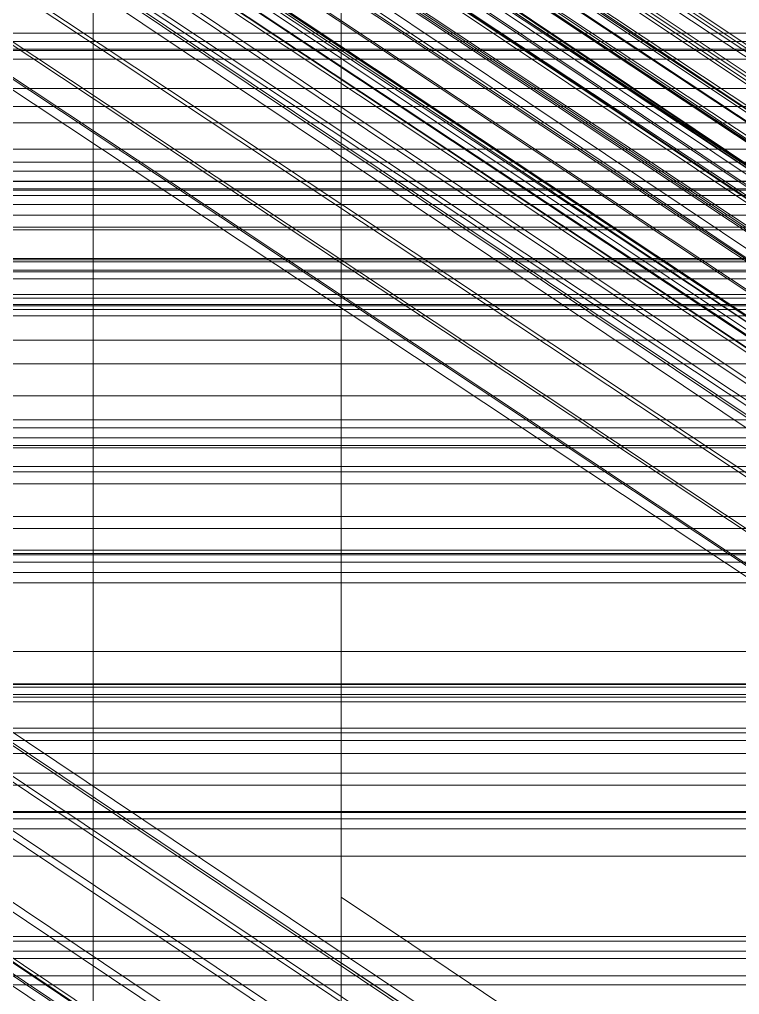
# Model space of a CAD drawing. Header units: millimetres. Extents: x -1970 to 59977, y -50268 to 6837.
# Drawn here: x -256.4 to -193.5, y -32905.4 to -32820.1 of the extents above; entities that cross this region are included whole.
import ezdxf

# ---------------------------------------------------------------- set-up
doc = ezdxf.new("R2010")
doc.units = ezdxf.units.MM
for name, color, linetype, lineweight in [('frontal_C01', 7, 'Continuous', 0), ('frontal_C02', 7, 'Continuous', 0), ('frontal_C03', 7, 'Continuous', 0), ('frontal_C03-dry', 7, 'Continuous', 0), ('frontal_tolva', 7, 'Continuous', 0)]:
    doc.layers.add(name, color=color, linetype=linetype, lineweight=lineweight)

msp = doc.modelspace()

# ---------------------------------------------------------------- linework, layer by layer
at = {"layer": 'frontal_C01'}
for p, q in [((-250, -32680.37), (-250, -35735.764)), ((-250, -35740.498), (-250, -32685.104)), ((-355.53, -32719.948), (-141.731, -32861.853)), ((-355.017, -32719.946), (-141.218, -32861.85)), ((-356.348, -32720.461), (-142.549, -32862.366)), ((-354.844, -32720.454), (-141.045, -32862.358)), ((-357.415, -32721.449), (-143.617, -32863.354)), ((-355.022, -32721.437), (-141.224, -32863.342)), ((-355.541, -32722.83), (-141.742, -32864.734)), ((-358.659, -32722.845), (-144.861, -32864.75)), ((-356.363, -32724.536), (-142.565, -32866.441)), ((-341.461, -32724.267), (-157.152, -32846.598)), ((-146.196, -32866.459), (-359.995, -32724.554)), ((-361.332, -32726.46), (-147.533, -32868.364)), ((-357.434, -32726.44), (-143.635, -32868.345)), ((-362.578, -32728.432), (-148.779, -32870.336)), ((-358.68, -32728.412), (-144.881, -32870.317)), ((-160.922, -32851.421), (-345.231, -32729.09)), ((-334.981, -32729.039), (-150.672, -32851.37)), ((-363.648, -32730.336), (-149.85, -32872.24)), ((-360.017, -32730.317), (-146.218, -32872.222)), ((-364.471, -32732.042), (-150.672, -32873.946)), ((-361.352, -32732.026), (-147.554, -32873.931)), ((-364.989, -32733.434), (-151.191, -32875.339)), ((-362.596, -32733.423), (-148.798, -32875.327)), ((-365.168, -32734.418), (-151.369, -32876.323)), ((-363.664, -32734.411), (-149.865, -32876.315)), ((-349.002, -32734.467), (-164.693, -32856.799)), ((-338.003, -32734.412), (-153.694, -32856.744)), ((-364.995, -32734.926), (-151.196, -32876.831)), ((-364.482, -32734.924), (-150.683, -32876.828)), ((-352.519, -32740.032), (-168.21, -32862.364)), ((-341.52, -32739.978), (-157.211, -32862.309)), ((-355.541, -32745.406), (-171.232, -32867.737)), ((-345.291, -32745.355), (-160.982, -32867.686)), ((-357.863, -32750.222), (-173.554, -32872.553)), ((-349.061, -32750.178), (-164.752, -32872.509)), ((-359.326, -32754.152), (-175.016, -32876.483)), ((-352.572, -32754.118), (-168.263, -32876.45)), ((-359.83, -32756.928), (-175.521, -32879.259)), ((-355.584, -32756.907), (-171.275, -32879.238)), ((-359.341, -32758.361), (-175.032, -32880.693)), ((-357.893, -32758.354), (-173.584, -32880.686)), ((-228.298, -32779.774), (-228.298, -32923.125)), ((-228.298, -32928.813), (-228.298, -32785.462))]:
    msp.add_line(p, q, dxfattribs=at)
at = {"layer": 'frontal_C02'}
for p, q in [((-146.196, -32853.875), (-359.995, -32710.634)), ((-361.332, -32712.548), (-147.533, -32855.789)), ((-357.434, -32712.018), (-143.635, -32855.26)), ((-358.68, -32713.981), (-144.881, -32857.222)), ((-362.578, -32714.511), (-148.779, -32857.752)), ((-360.017, -32715.895), (-146.218, -32859.136)), ((-363.648, -32716.389), (-149.85, -32859.63)), ((-361.352, -32717.63), (-147.554, -32860.871)), ((-364.471, -32718.054), (-150.672, -32861.295)), ((-364.989, -32719.392), (-151.191, -32862.634)), ((-362.596, -32719.067), (-148.798, -32862.308)), ((-363.664, -32720.109), (-149.865, -32863.35)), ((-365.168, -32720.313), (-151.369, -32863.555)), ((-364.995, -32720.754), (-151.196, -32863.995)), ((-364.482, -32720.684), (-150.683, -32863.925)), ((-349.002, -32721.121), (-164.693, -32844.605)), ((-341.52, -32725.165), (-157.211, -32848.649)), ((-352.519, -32726.661), (-168.21, -32850.145)), ((-345.291, -32730.567), (-160.982, -32854.051)), ((-355.541, -32731.96), (-171.232, -32855.444)), ((-349.061, -32735.462), (-164.752, -32858.946)), ((-357.863, -32736.659), (-173.554, -32860.143)), ((-352.572, -32739.519), (-168.263, -32863.003)), ((-359.326, -32740.437), (-175.016, -32863.921)), ((-355.584, -32742.459), (-171.275, -32865.943)), ((-359.83, -32743.036), (-175.521, -32866.52)), ((-357.893, -32744.083), (-173.584, -32867.567)), ((-359.341, -32744.28), (-175.032, -32867.764)), ((-228.298, -32766.096), (-228.298, -32896.881)), ((-228.298, -32902.622), (-228.298, -32771.837)), ((342.5, -32822.783), (-342.5, -32822.783)), ((342.5, -32829.107), (-342.5, -32829.107)), ((-331.181, -32832.792), (-146.872, -32956.276)), ((-332.629, -32832.989), (-148.32, -32956.473)), ((342.5, -32834.264), (-342.5, -32834.264)), ((-334.938, -32834.613), (-150.629, -32958.097)), ((-330.692, -32834.035), (-146.383, -32957.519)), ((-355.53, -32836.63), (-141.731, -32979.872)), ((-355.017, -32836.56), (-141.218, -32979.802)), ((-354.844, -32837.001), (-141.045, -32980.242)), ((-331.197, -32836.635), (-146.887, -32960.119)), ((-356.348, -32837.206), (-142.549, -32980.447)), ((-355.022, -32837.922), (-141.224, -32981.163)), ((-337.95, -32837.553), (-153.641, -32961.037)), ((342.5, -32838.489), (-342.5, -32838.489)), ((-332.659, -32840.412), (-148.35, -32963.896)), ((342.5, -32841.28), (-342.5, -32841.28)), ((-341.461, -32841.609), (-157.152, -32965.093)), ((342.5, -32842.764), (-342.5, -32842.764)), ((-334.981, -32845.111), (-150.672, -32968.595)), ((300, -32845.45), (-300, -32845.45)), ((-338.003, -32850.411), (-153.694, -32973.895)), ((300, -32857.547), (-300, -32857.547)), ((300, -32889.462), (-300, -32889.462)), ((-130, -32962.739), (-228.298, -32896.881)), ((-228.298, -32896.881), (-228.298, -33027.666)), ((-228.298, -32896.881), (-228.298, -32902.622)), ((300, -32900.308), (-300, -32900.308)), ((-228.298, -33033.407), (-228.298, -32902.622)), ((-228.298, -32902.622), (-130, -32968.48))]:
    msp.add_line(p, q, dxfattribs=at)
at = {"layer": 'frontal_C03'}
for p, q in [((-1250, -32821.256), (1250, -32821.256)), ((1250, -32822.006), (-1250, -32822.006)), ((1250, -32822.659), (-1250, -32822.659)), ((1250, -32823.54), (-1250, -32823.54)), ((-1250, -32826.103), (1250, -32826.103)), ((-1250, -32827.7), (1250, -32827.7)), ((-1250, -32831.419), (1250, -32831.419)), ((-1250, -32832.548), (1250, -32832.548)), ((1250, -32833.347), (-1250, -32833.347)), ((1250, -32834.228), (-1250, -32834.228)), ((1250, -32834.882), (-1250, -32834.882)), ((-1250, -32834.886), (1250, -32834.886)), ((-1250, -32835.47), (1250, -32835.47)), ((-1250, -32836.268), (1250, -32836.268)), ((1250, -32837.189), (-1250, -32837.189)), ((-1250, -32838.246), (1250, -32838.246)), ((1250, -32841.098), (-1250, -32841.098)), ((1250, -32842.156), (-1250, -32842.156)), ((1250, -32844.463), (-1250, -32844.463)), ((1250, -32845.117), (-1250, -32845.117)), ((1250, -32845.998), (-1250, -32845.998)), ((-1500, -32850.211), (1500, -32850.211)), ((-1500, -32855.102), (1500, -32855.102)), ((1250, -32855.804), (-1250, -32855.804)), ((1250, -32856.686), (-1250, -32856.686)), ((1250, -32857.339), (-1250, -32857.339)), ((1500, -32859.194), (-1500, -32859.194)), ((1250, -32859.647), (-1250, -32859.647)), ((-1250, -32860.704), (1250, -32860.704)), ((1250, -32863.556), (-1250, -32863.556)), ((1250, -32864.613), (-1250, -32864.613)), ((1500, -32866.511), (-1500, -32866.511)), ((1500, -32866.796), (-1500, -32866.796)), ((1250, -32866.921), (-1250, -32866.921)), ((1250, -32867.574), (-1250, -32867.574)), ((1250, -32868.456), (-1250, -32868.456)), ((-1500, -32878.204), (1500, -32878.204)), ((1250, -32878.262), (-1250, -32878.262)), ((1250, -32879.143), (-1250, -32879.143)), ((1250, -32879.797), (-1250, -32879.797)), ((1250, -32882.104), (-1250, -32882.104)), ((-1250, -32883.162), (1250, -32883.162)), ((1500, -32884.317), (-1500, -32884.317)), ((1250, -32886.014), (-1250, -32886.014)), ((1250, -32887.071), (-1250, -32887.071)), ((1250, -32889.378), (-1250, -32889.378)), ((1250, -32890.032), (-1250, -32890.032)), ((1250, -32890.913), (-1250, -32890.913)), ((-1500, -32893.3), (1500, -32893.3)), ((1250, -32900.72), (-1250, -32900.72)), ((1250, -32901.601), (-1250, -32901.601)), ((1250, -32902.254), (-1250, -32902.254)), ((1250, -32904.562), (-1250, -32904.562))]:
    msp.add_line(p, q, dxfattribs=at)
at = {"layer": 'frontal_C03-dry'}
for p, q in [((-1250, -32835), (1250, -32835)), ((1250, -32841), (-1250, -32841)), ((1290, -32844.125), (-1290, -32844.125)), ((1250, -32845), (-1250, -32845)), ((-1290, -32848.125), (1290, -32848.125)), ((-1250, -32869.375), (1250, -32869.375)), ((1250, -32875.375), (-1250, -32875.375)), ((1290, -32878.5), (-1290, -32878.5)), ((1250, -32879.375), (-1250, -32879.375)), ((-1290, -32882.5), (1290, -32882.5)), ((-1250, -32903.75), (1250, -32903.75))]:
    msp.add_line(p, q, dxfattribs=at)
at = {"layer": 'frontal_tolva'}
for p, q in [((-1821.5, -32842), (1821.5, -32842)), ((-1821.5, -32853), (1821.5, -32853))]:
    msp.add_line(p, q, dxfattribs=at)

doc.saveas('drawing.dxf')
